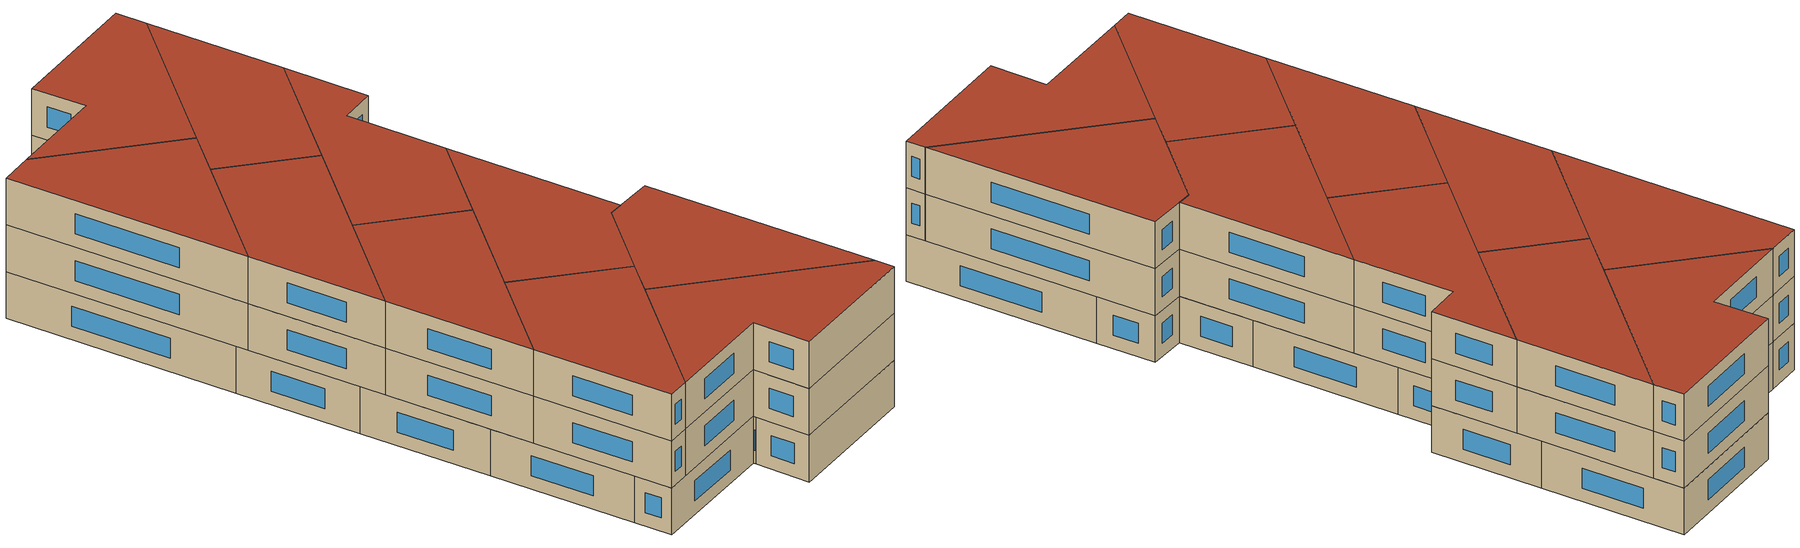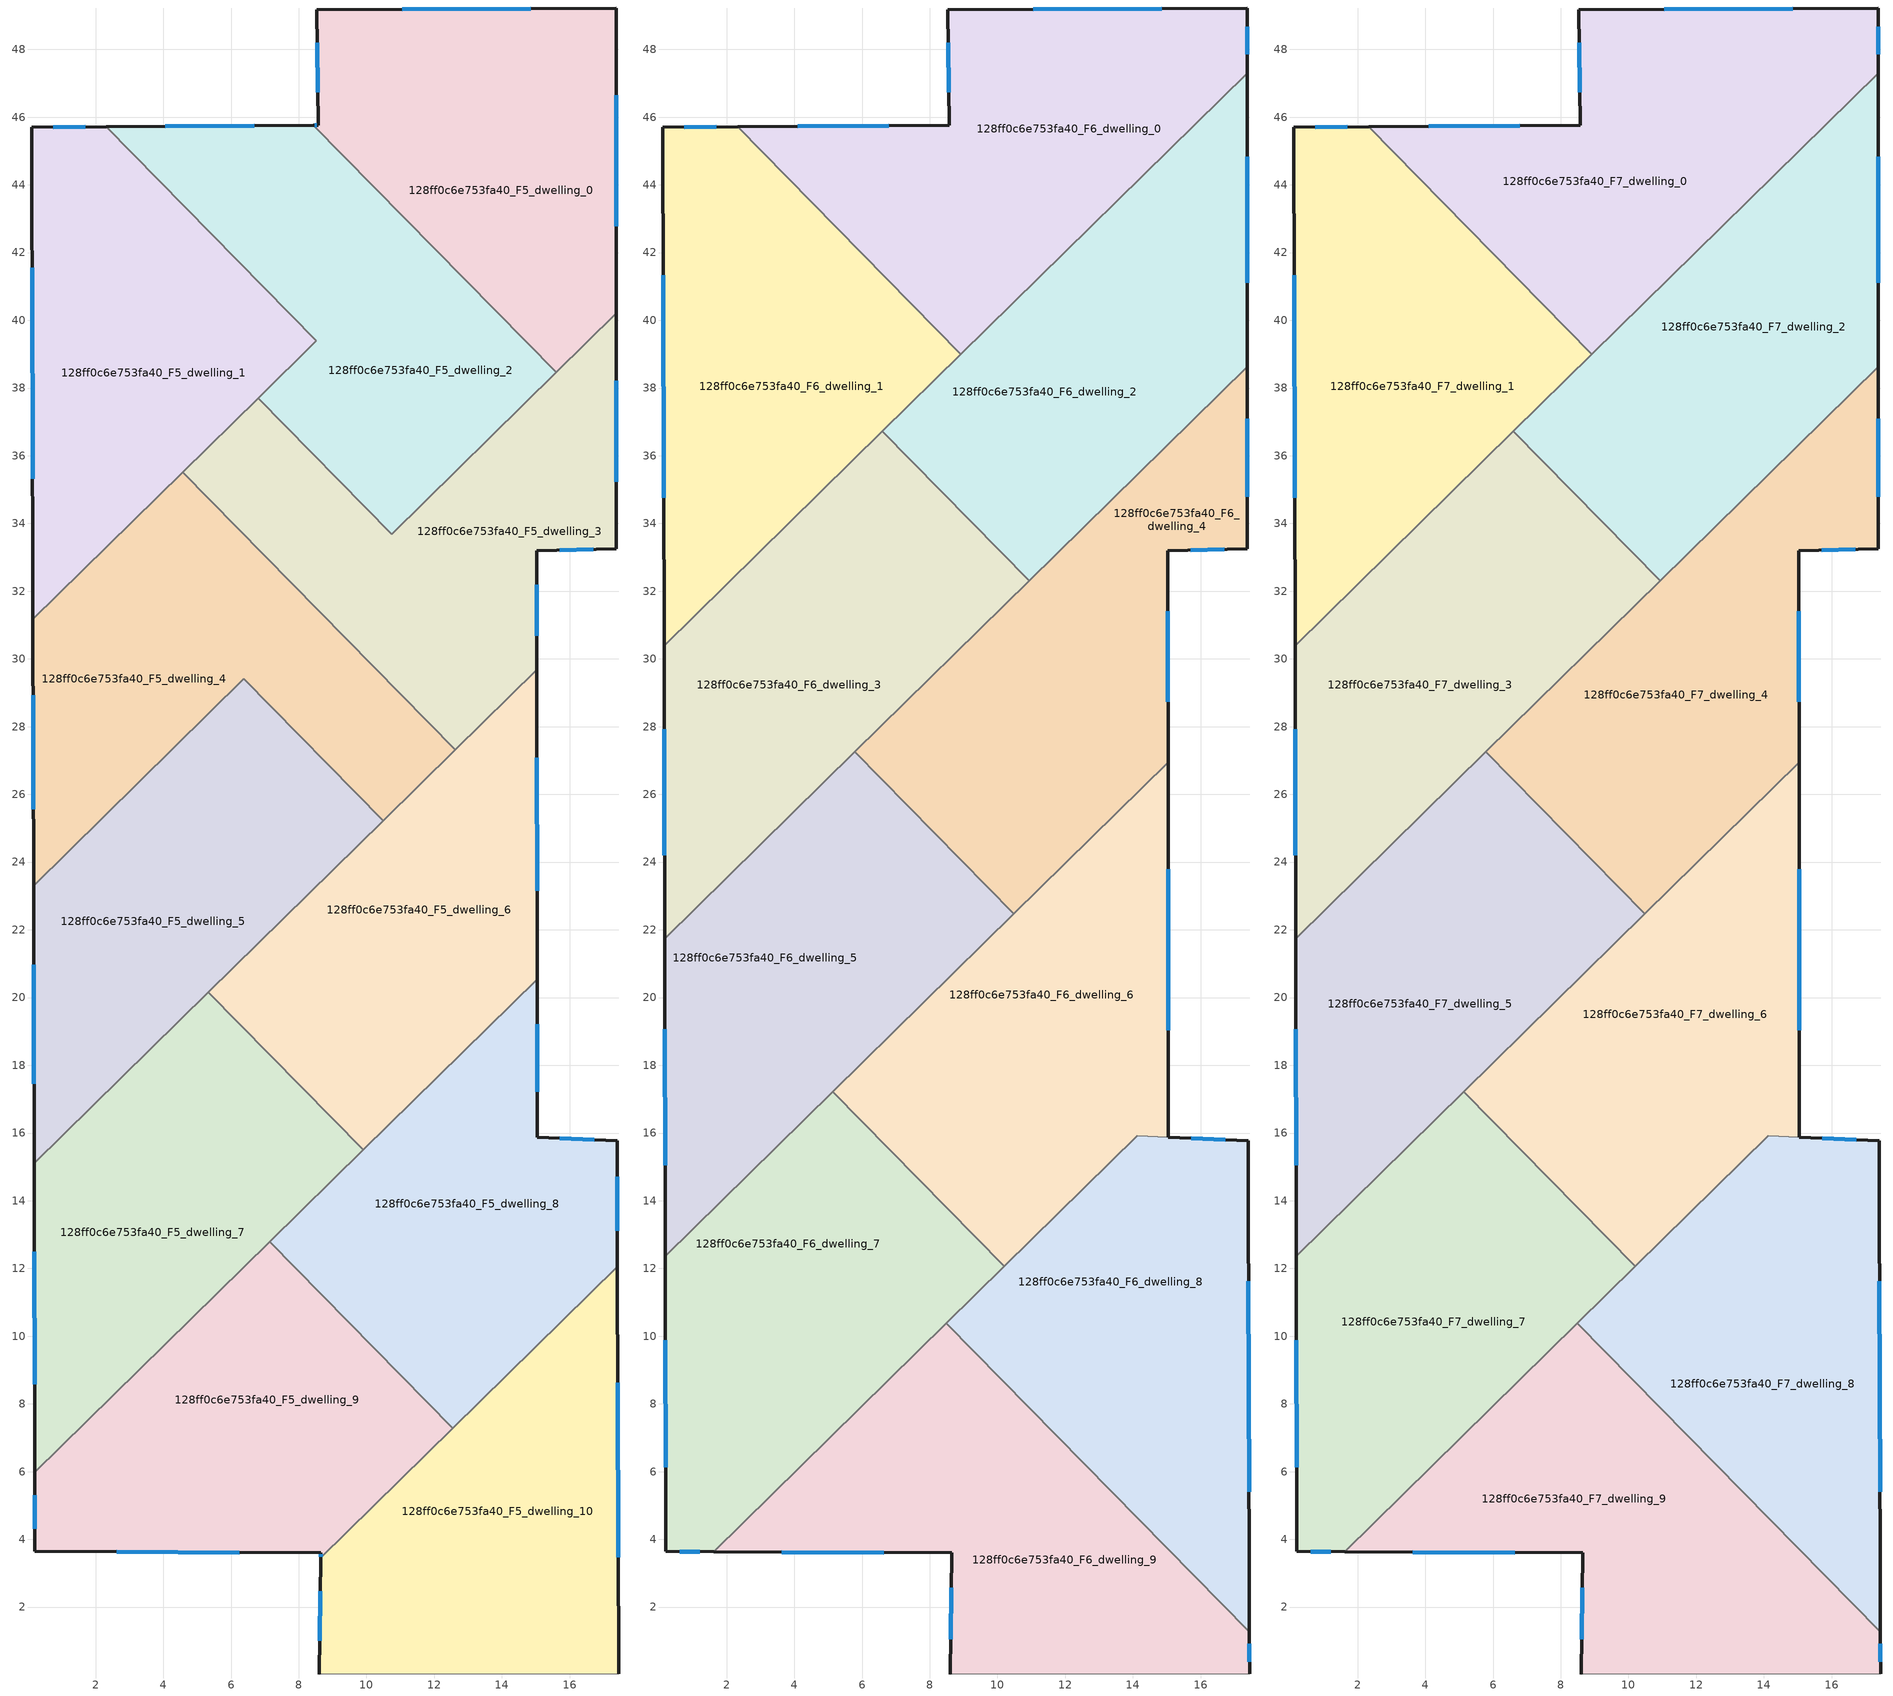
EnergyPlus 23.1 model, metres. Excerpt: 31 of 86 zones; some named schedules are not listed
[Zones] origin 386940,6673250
128ff0c6e753fa40_F5_dwelling_0
 floor to 128ff0c6e753fa40_F4_dwelling_0 (EU_floor_Construction): 17.38,49.22 17.37,40.2 15.6,38.46 8.43,45.76 8.57,45.76 8.53,49.16 z15
 wall outside (EU_wall_Construction): 17.37,40.2 17.38,49.22 8.53,49.16 8.57,45.76 8.43,45.76 z15:18
 wall to 128ff0c6e753fa40_F5_dwelling_2 (EU_wall_Construction): 8.43,45.76 15.6,38.46 z15:18
 wall to 128ff0c6e753fa40_F5_dwelling_3 (EU_wall_Construction): 15.6,38.46 17.37,40.2 z15:18
 window (EU_Window_Construction): 14.85,49.21 11.06,49.18 / 17.37,42.78 17.38,46.65 / 8.53,45.76 8.47,45.76 / 8.54,48.19 8.56,46.73 z15.86:17.14
128ff0c6e753fa40_F5_dwelling_1
 floor to 128ff0c6e753fa40_F4_dwelling_1 (EU_floor_Construction): 2.32,45.71 8.52,39.4 0.15,31.18 0.12,45.7 z15
 wall outside (EU_wall_Construction): 2.32,45.71 0.12,45.7 0.15,31.18 z15:18
 wall to 128ff0c6e753fa40_F5_dwelling_2 (EU_wall_Construction): 6.8,37.7 8.52,39.4 2.32,45.71 z15:18
 wall to 128ff0c6e753fa40_F5_dwelling_4 (EU_wall_Construction): 0.15,31.18 4.57,35.52 z15:18
 wall to 128ff0c6e753fa40_F5_dwelling_3 (EU_wall_Construction): 4.57,35.52 6.8,37.7 z15:18
 window (EU_Window_Construction): 1.69,45.71 0.75,45.7 / 0.13,41.55 0.14,35.33 z15.86:17.14
 ceiling adiabatic (EU_roof_Construction): 8.52,39.4 2.32,45.71 0.12,45.7 0.15,31.18 z18
128ff0c6e753fa40_F5_dwelling_10
 floor to 128ff0c6e753fa40_F4_dwelling_10 (EU_floor_Construction): 17.41,12.05 17.44,0.04 8.61,0.02 8.65,3.45 z15
 wall outside (EU_wall_Construction): 17.44,0.04 17.41,12.05 / 8.65,3.45 8.61,0.02 z15:18
 wall adiabatic (EU_wall_Construction): 8.61,0.02 17.44,0.04 z15:18
 wall to 128ff0c6e753fa40_F5_dwelling_8 (EU_wall_Construction): 17.41,12.05 12.55,7.28 z15:18
 wall to 128ff0c6e753fa40_F5_dwelling_9 (EU_wall_Construction): 12.55,7.28 8.65,3.45 z15:18
 window (EU_Window_Construction): 17.43,3.47 17.42,8.62 / 8.64,2.47 8.62,1 z15.86:17.14
128ff0c6e753fa40_F5_dwelling_2
 floor to 128ff0c6e753fa40_F4_dwelling_2 (EU_floor_Construction): 8.43,45.76 15.6,38.46 10.74,33.69 6.8,37.7 8.52,39.4 2.32,45.71 z15
 wall outside (EU_wall_Construction): 8.43,45.76 2.32,45.71 z15:18
 wall to 128ff0c6e753fa40_F5_dwelling_3 (EU_wall_Construction): 6.8,37.7 10.74,33.69 15.6,38.46 z15:18
 window (EU_Window_Construction): 6.69,45.74 4.06,45.73 z15.86:17.14
 ceiling adiabatic (EU_roof_Construction): 8.92,39 2.32,45.71 8.52,39.4 6.8,37.7 7.19,37.3 z18
128ff0c6e753fa40_F5_dwelling_3
 floor to 128ff0c6e753fa40_F4_dwelling_3 (EU_floor_Construction): 17.37,40.2 17.37,33.25 15.03,33.2 15.03,29.69 12.62,27.32 4.57,35.52 6.8,37.7 10.74,33.69 z15
 wall outside (EU_wall_Construction): 15.03,29.69 15.03,33.2 17.37,33.25 17.37,40.2 z15:18
 wall to 128ff0c6e753fa40_F5_dwelling_4 (EU_wall_Construction): 4.57,35.52 12.62,27.32 z15:18
 wall to 128ff0c6e753fa40_F5_dwelling_6 (EU_wall_Construction): 12.62,27.32 15.03,29.69 z15:18
 window (EU_Window_Construction): 17.37,35.23 17.37,38.22 / 15.7,33.21 16.7,33.23 / 15.03,30.69 15.03,32.2 z15.86:17.14
 ceiling adiabatic (EU_roof_Construction): 10.94,32.3 6.6,36.72 4.97,35.12 9.3,30.7 z18
128ff0c6e753fa40_F5_dwelling_4
 floor to 128ff0c6e753fa40_F4_dwelling_4 (EU_floor_Construction): 4.57,35.52 12.62,27.32 10.49,25.22 6.38,29.41 0.17,23.31 0.15,31.18 z15
 wall outside (EU_wall_Construction): 0.15,31.18 0.17,23.31 z15:18
 wall to 128ff0c6e753fa40_F5_dwelling_5 (EU_wall_Construction): 0.17,23.31 6.38,29.41 10.49,25.22 z15:18
 wall to 128ff0c6e753fa40_F5_dwelling_6 (EU_wall_Construction): 10.49,25.22 12.62,27.32 z15:18
 window (EU_Window_Construction): 0.16,28.93 0.16,25.56 z15.86:17.14
 ceiling adiabatic (EU_roof_Construction): 7.17,28.6 9.3,30.7 4.97,35.12 0.15,30.39 0.17,23.31 6.38,29.41 z18
128ff0c6e753fa40_F5_dwelling_5
 floor to 128ff0c6e753fa40_F4_dwelling_5 (EU_floor_Construction): 6.38,29.41 10.49,25.22 0.18,15.11 0.17,23.31 z15
 wall outside (EU_wall_Construction): 0.17,23.31 0.18,15.11 z15:18
 wall to 128ff0c6e753fa40_F5_dwelling_7 (EU_wall_Construction): 0.18,15.11 5.33,20.16 z15:18
 wall to 128ff0c6e753fa40_F5_dwelling_6 (EU_wall_Construction): 5.33,20.16 10.49,25.22 z15:18
 window (EU_Window_Construction): 0.17,20.96 0.18,17.45 z15.86:17.14
 ceiling adiabatic (EU_roof_Construction): 9.11,23.87 5.79,27.25 0.17,21.73 0.18,15.11 z18; 7.17,28.6 6.38,29.41 0.17,23.31 0.17,21.73 z18
128ff0c6e753fa40_F5_dwelling_6
 floor to 128ff0c6e753fa40_F4_dwelling_6 (EU_floor_Construction): 15.03,29.69 15.04,20.54 9.9,15.5 5.33,20.16 z15
 wall outside (EU_wall_Construction): 15.04,20.54 15.03,29.69 z15:18
 wall to 128ff0c6e753fa40_F5_dwelling_7 (EU_wall_Construction): 5.33,20.16 9.9,15.5 z15:18
 wall to 128ff0c6e753fa40_F5_dwelling_8 (EU_wall_Construction): 9.9,15.5 15.04,20.54 z15:18
 window (EU_Window_Construction): 15.04,23.16 15.04,27.07 z15.86:17.14
 ceiling adiabatic (EU_roof_Construction): 15.04,20.54 15.04,26.94 6.7,18.76 9.9,15.5 z18
128ff0c6e753fa40_F5_dwelling_7
 floor to 128ff0c6e753fa40_F4_dwelling_7 (EU_floor_Construction): 5.33,20.16 9.9,15.5 0.2,5.98 0.18,15.11 z15
 wall outside (EU_wall_Construction): 0.18,15.11 0.2,5.98 z15:18
 wall to 128ff0c6e753fa40_F5_dwelling_9 (EU_wall_Construction): 0.2,5.98 7.14,12.79 z15:18
 wall to 128ff0c6e753fa40_F5_dwelling_8 (EU_wall_Construction): 7.14,12.79 9.9,15.5 z15:18
 window (EU_Window_Construction): 0.19,12.5 0.2,8.58 z15.86:17.14
128ff0c6e753fa40_F5_dwelling_8
 floor to 128ff0c6e753fa40_F4_dwelling_8 (EU_floor_Construction): 15.04,20.54 15.04,15.88 17.4,15.77 17.41,12.05 12.55,7.28 7.14,12.79 z15
 wall outside (EU_wall_Construction): 17.41,12.05 17.4,15.77 15.04,15.88 15.04,20.54 z15:18
 wall to 128ff0c6e753fa40_F5_dwelling_9 (EU_wall_Construction): 7.14,12.79 12.55,7.28 z15:18
 window (EU_Window_Construction): 17.41,13.11 17.4,14.71 / 15.04,17.21 15.04,19.21 / 16.73,15.8 15.71,15.85 z15.86:17.14
128ff0c6e753fa40_F5_dwelling_9
 floor to 128ff0c6e753fa40_F4_dwelling_9 (EU_floor_Construction): 7.14,12.79 12.55,7.28 8.65,3.45 8.66,3.6 0.21,3.64 0.2,5.98 z15
 wall outside (EU_wall_Construction): 0.2,5.98 0.21,3.64 8.66,3.6 8.65,3.45 z15:18
 window (EU_Window_Construction): 2.62,3.63 6.24,3.61 / 0.2,5.31 0.21,4.31 / 8.65,3.56 8.65,3.49 z15.86:17.14
128ff0c6e753fa40_F6_dwelling_0
 floor to 128ff0c6e753fa40_F5_dwelling_0 (EU_floor_Construction): 17.38,49.22 17.38,47.3 12.05,42.07 8.43,45.76 8.57,45.76 8.53,49.16 z18
 floor to 128ff0c6e753fa40_F5_dwelling_2 (EU_floor_Construction): 8.43,45.76 12.05,42.07 8.92,39 2.32,45.71 z18
 wall outside (EU_wall_Construction): 17.38,47.3 17.38,49.22 8.53,49.16 8.57,45.76 2.32,45.71 z18:21
 wall to 128ff0c6e753fa40_F6_dwelling_1 (EU_wall_Construction): 2.32,45.71 8.92,39 z18:21
 wall to 128ff0c6e753fa40_F6_dwelling_2 (EU_wall_Construction): 8.92,39 17.38,47.3 z18:21
 window (EU_Window_Construction): 6.79,45.75 4.11,45.73 / 8.54,48.19 8.56,46.73 / 14.85,49.21 11.06,49.18 / 17.38,47.85 17.38,48.67 z18.86:20.14
128ff0c6e753fa40_F6_dwelling_1
 floor to 128ff0c6e753fa40_F5_dwelling_4 (EU_floor_Construction): 4.57,35.52 4.97,35.12 0.15,30.39 0.15,31.18 z18
 floor to 128ff0c6e753fa40_F5_dwelling_3 (EU_floor_Construction): 6.8,37.7 7.19,37.3 4.97,35.12 4.57,35.52 z18
 floor adiabatic (EU_floor_Construction): 2.32,45.71 8.92,39 7.19,37.3 6.8,37.7 0.15,31.18 0.15,30.39 0.12,45.7 z18
 wall outside (EU_wall_Construction): 2.32,45.71 0.12,45.7 0.15,30.39 z18:21
 wall to 128ff0c6e753fa40_F6_dwelling_3 (EU_wall_Construction): 0.15,30.39 6.6,36.72 z18:21
 wall to 128ff0c6e753fa40_F6_dwelling_2 (EU_wall_Construction): 6.6,36.72 8.92,39 z18:21
 window (EU_Window_Construction): 1.69,45.71 0.75,45.7 / 0.13,41.33 0.14,34.76 z18.86:20.14
128ff0c6e753fa40_F6_dwelling_2
 floor to 128ff0c6e753fa40_F5_dwelling_2 (EU_floor_Construction): 12.05,42.07 15.6,38.46 10.74,33.69 7.19,37.3 z18
 floor to 128ff0c6e753fa40_F5_dwelling_0 (EU_floor_Construction): 17.38,47.3 17.37,40.2 15.6,38.46 12.05,42.07 z18
 floor to 128ff0c6e753fa40_F5_dwelling_3 (EU_floor_Construction): 17.37,40.2 17.37,38.62 10.94,32.3 6.6,36.72 7.19,37.3 10.74,33.69 z18
 wall outside (EU_wall_Construction): 17.37,38.62 17.38,47.3 z18:21
 wall to 128ff0c6e753fa40_F6_dwelling_3 (EU_wall_Construction): 6.6,36.72 10.94,32.3 z18:21
 wall to 128ff0c6e753fa40_F6_dwelling_4 (EU_wall_Construction): 10.94,32.3 17.37,38.62 z18:21
 window (EU_Window_Construction): 17.37,41.1 17.38,44.82 z18.86:20.14
128ff0c6e753fa40_F6_dwelling_3
 floor adiabatic (EU_floor_Construction): 6.6,36.72 10.94,32.3 0.17,21.73 0.15,30.39 z18
 wall outside (EU_wall_Construction): 0.15,30.39 0.17,21.73 z18:21
 wall to 128ff0c6e753fa40_F6_dwelling_5 (EU_wall_Construction): 0.17,21.73 5.79,27.25 z18:21
 wall to 128ff0c6e753fa40_F6_dwelling_4 (EU_wall_Construction): 5.79,27.25 10.94,32.3 z18:21
 window (EU_Window_Construction): 0.16,27.92 0.17,24.21 z18.86:20.14
128ff0c6e753fa40_F6_dwelling_4
 floor to 128ff0c6e753fa40_F5_dwelling_3 (EU_floor_Construction): 17.37,38.62 17.37,33.25 15.03,33.2 15.03,29.69 12.62,27.32 9.3,30.7 z18
 floor to 128ff0c6e753fa40_F5_dwelling_6 (EU_floor_Construction): 15.03,29.69 15.04,26.94 10.48,22.47 9.11,23.87 z18
 floor to 128ff0c6e753fa40_F5_dwelling_4 (EU_floor_Construction): 9.3,30.7 12.62,27.32 10.49,25.22 7.17,28.6 z18
 floor to 128ff0c6e753fa40_F5_dwelling_5 (EU_floor_Construction): 7.17,28.6 10.49,25.22 9.11,23.87 5.79,27.25 z18
 wall outside (EU_wall_Construction): 15.04,26.94 15.03,33.2 17.37,33.25 17.37,38.62 z18:21
 wall to 128ff0c6e753fa40_F6_dwelling_6 (EU_wall_Construction): 10.48,22.47 15.04,26.94 z18:21
 wall to 128ff0c6e753fa40_F6_dwelling_5 (EU_wall_Construction): 5.79,27.25 10.48,22.47 z18:21
 window (EU_Window_Construction): 17.37,34.78 17.37,37.09 / 15.7,33.21 16.7,33.23 / 15.04,28.73 15.03,31.41 z18.86:20.14
128ff0c6e753fa40_F6_dwelling_5
 floor to 128ff0c6e753fa40_F5_dwelling_7 (EU_floor_Construction): 5.33,20.16 6.7,18.76 0.19,12.37 0.18,15.11 z18
 floor to 128ff0c6e753fa40_F5_dwelling_6 (EU_floor_Construction): 9.11,23.87 10.48,22.47 6.7,18.76 5.33,20.16 z18
 floor adiabatic (EU_floor_Construction): 5.79,27.25 9.11,23.87 0.18,15.11 0.17,21.73 z18
 wall outside (EU_wall_Construction): 0.17,21.73 0.19,12.37 z18:21
 wall to 128ff0c6e753fa40_F6_dwelling_7 (EU_wall_Construction): 0.19,12.37 5.13,17.22 z18:21
 wall to 128ff0c6e753fa40_F6_dwelling_6 (EU_wall_Construction): 5.14,17.22 10.48,22.47 z18:21
 window (EU_Window_Construction): 0.18,19.06 0.18,15.04 z18.86:20.14
128ff0c6e753fa40_F6_dwelling_6
 floor to 128ff0c6e753fa40_F5_dwelling_8 (EU_floor_Construction): 15.04,20.54 15.04,15.88 14.13,15.92 10.2,12.06 8.34,13.96 z18
 floor to 128ff0c6e753fa40_F5_dwelling_7 (EU_floor_Construction): 6.7,18.76 9.9,15.5 8.34,13.96 5.14,17.22 z18
 floor adiabatic (EU_floor_Construction): 15.04,26.94 15.04,20.54 9.9,15.5 6.7,18.76 z18
 wall outside (EU_wall_Construction): 15.04,15.88 15.04,26.94 z18:21
 wall to 128ff0c6e753fa40_F6_dwelling_7 (EU_wall_Construction): 5.14,17.22 10.2,12.06 z18:21
 wall to 128ff0c6e753fa40_F6_dwelling_8 (EU_wall_Construction): 10.2,12.06 14.13,15.92 15.04,15.88 z18:21
 window (EU_Window_Construction): 15.04,19.04 15.04,23.78 z18.86:20.14
128ff0c6e753fa40_F6_dwelling_7
 floor to 128ff0c6e753fa40_F5_dwelling_7 (EU_floor_Construction): 5.14,17.22 8.34,13.96 0.2,5.98 0.19,12.37 z18
 floor to 128ff0c6e753fa40_F5_dwelling_8 (EU_floor_Construction): 8.34,13.96 10.2,12.06 9.01,10.89 7.14,12.79 z18
 floor to 128ff0c6e753fa40_F5_dwelling_9 (EU_floor_Construction): 7.14,12.79 9.01,10.89 1.61,3.64 0.21,3.64 0.2,5.98 z18
 wall outside (EU_wall_Construction): 0.19,12.37 0.21,3.64 1.61,3.64 z18:21
 wall to 128ff0c6e753fa40_F6_dwelling_9 (EU_wall_Construction): 1.61,3.64 8.49,10.38 z18:21
 wall to 128ff0c6e753fa40_F6_dwelling_8 (EU_wall_Construction): 8.49,10.38 10.2,12.06 z18:21
 window (EU_Window_Construction): 0.2,9.87 0.2,6.14 / 0.61,3.64 1.21,3.64 z18.86:20.14
128ff0c6e753fa40_F6_dwelling_8
 floor to 128ff0c6e753fa40_F5_dwelling_8 (EU_floor_Construction): 17.4,15.77 17.41,12.05 12.55,7.28 9.01,10.89 14.13,15.92 z18
 floor to 128ff0c6e753fa40_F5_dwelling_10 (EU_floor_Construction): 17.41,12.05 17.44,1.27 12.03,6.77 z18
 floor to 128ff0c6e753fa40_F5_dwelling_9 (EU_floor_Construction): 9.01,10.89 12.55,7.28 12.03,6.77 8.49,10.38 z18
 wall outside (EU_wall_Construction): 17.44,1.27 17.4,15.77 15.04,15.88 z18:21
 wall to 128ff0c6e753fa40_F6_dwelling_9 (EU_wall_Construction): 8.49,10.38 17.44,1.27 z18:21
 window (EU_Window_Construction): 16.73,15.8 15.72,15.85 / 17.43,5.41 17.41,11.63 z18.86:20.14
128ff0c6e753fa40_F6_dwelling_9
 floor to 128ff0c6e753fa40_F5_dwelling_10 (EU_floor_Construction): 12.03,6.77 17.44,1.27 17.44,0.04 8.61,0.02 8.65,3.45 z18
 floor to 128ff0c6e753fa40_F5_dwelling_9 (EU_floor_Construction): 8.49,10.38 12.03,6.77 8.65,3.45 8.66,3.6 1.61,3.64 z18
 wall outside (EU_wall_Construction): 1.61,3.64 8.66,3.6 8.61,0.02 / 17.44,0.04 17.44,1.27 z18:21
 wall adiabatic (EU_wall_Construction): 8.61,0.02 17.44,0.04 z18:21
 window (EU_Window_Construction): 8.64,2.58 8.62,1.05 / 3.63,3.63 6.64,3.61 / 17.44,0.39 17.44,0.92 z18.86:20.14
128ff0c6e753fa40_F7_dwelling_0
 floor to 128ff0c6e753fa40_F6_dwelling_0 (EU_floor_Construction): 17.38,49.22 17.38,47.3 8.92,39 2.32,45.71 8.57,45.76 8.53,49.16 z21
 wall outside (EU_wall_Construction): 17.38,47.3 17.38,49.22 8.53,49.16 8.57,45.76 2.32,45.71 z21:24
 wall to 128ff0c6e753fa40_F7_dwelling_1 (EU_wall_Construction): 2.32,45.71 8.92,39 z21:24
 wall to 128ff0c6e753fa40_F7_dwelling_2 (EU_wall_Construction): 8.92,39 17.38,47.3 z21:24
 window (EU_Window_Construction): 6.79,45.75 4.11,45.73 / 8.54,48.19 8.56,46.73 / 14.85,49.21 11.06,49.18 / 17.38,47.85 17.38,48.67 z21.86:23.14
 roof outside (EU_roof_Construction): 17.38,47.3 17.38,49.22 8.53,49.16 8.57,45.76 2.32,45.71 8.92,39 z24
128ff0c6e753fa40_F7_dwelling_1
 floor to 128ff0c6e753fa40_F6_dwelling_1 (EU_floor_Construction): 2.32,45.71 8.92,39 0.15,30.39 0.12,45.7 z21
 wall outside (EU_wall_Construction): 2.32,45.71 0.12,45.7 0.15,30.39 z21:24
 wall to 128ff0c6e753fa40_F7_dwelling_3 (EU_wall_Construction): 0.15,30.39 6.6,36.72 z21:24
 wall to 128ff0c6e753fa40_F7_dwelling_2 (EU_wall_Construction): 6.6,36.72 8.92,39 z21:24
 window (EU_Window_Construction): 1.69,45.71 0.75,45.7 / 0.13,41.33 0.14,34.76 z21.86:23.14
 roof outside (EU_roof_Construction): 8.92,39 2.32,45.71 0.12,45.7 0.15,30.39 z24
128ff0c6e753fa40_F7_dwelling_2
 floor to 128ff0c6e753fa40_F6_dwelling_2 (EU_floor_Construction): 17.38,47.3 17.37,38.62 10.94,32.3 6.6,36.72 z21
 wall outside (EU_wall_Construction): 17.37,38.62 17.38,47.3 z21:24
 wall to 128ff0c6e753fa40_F7_dwelling_3 (EU_wall_Construction): 6.6,36.72 10.94,32.3 z21:24
 wall to 128ff0c6e753fa40_F7_dwelling_4 (EU_wall_Construction): 10.94,32.3 17.37,38.62 z21:24
 window (EU_Window_Construction): 17.37,41.1 17.38,44.82 z21.86:23.14
 roof outside (EU_roof_Construction): 17.37,38.62 17.38,47.3 6.6,36.72 10.94,32.3 z24
128ff0c6e753fa40_F7_dwelling_3
 floor to 128ff0c6e753fa40_F6_dwelling_3 (EU_floor_Construction): 6.6,36.72 10.94,32.3 0.17,21.73 0.15,30.39 z21
 wall outside (EU_wall_Construction): 0.15,30.39 0.17,21.73 z21:24
 wall to 128ff0c6e753fa40_F7_dwelling_5 (EU_wall_Construction): 0.17,21.73 5.79,27.25 z21:24
 wall to 128ff0c6e753fa40_F7_dwelling_4 (EU_wall_Construction): 5.79,27.25 10.94,32.3 z21:24
 window (EU_Window_Construction): 0.16,27.92 0.17,24.21 z21.86:23.14
 roof outside (EU_roof_Construction): 10.94,32.3 6.6,36.72 0.15,30.39 0.17,21.73 z24
128ff0c6e753fa40_F7_dwelling_4
 floor to 128ff0c6e753fa40_F6_dwelling_4 (EU_floor_Construction): 17.37,38.62 17.37,33.25 15.03,33.2 15.04,26.94 10.48,22.47 5.79,27.25 z21
 wall outside (EU_wall_Construction): 15.04,26.94 15.03,33.2 17.37,33.25 17.37,38.62 z21:24
 wall to 128ff0c6e753fa40_F7_dwelling_6 (EU_wall_Construction): 10.48,22.47 15.04,26.94 z21:24
 wall to 128ff0c6e753fa40_F7_dwelling_5 (EU_wall_Construction): 5.79,27.25 10.48,22.47 z21:24
 window (EU_Window_Construction): 17.37,34.78 17.37,37.09 / 15.7,33.21 16.7,33.23 / 15.04,28.73 15.03,31.41 z21.86:23.14
 roof outside (EU_roof_Construction): 15.04,26.94 15.03,33.2 17.37,33.25 17.37,38.62 5.79,27.25 10.48,22.47 z24
128ff0c6e753fa40_F7_dwelling_5
 floor to 128ff0c6e753fa40_F6_dwelling_5 (EU_floor_Construction): 5.79,27.25 10.48,22.47 0.19,12.37 0.17,21.73 z21
 wall outside (EU_wall_Construction): 0.17,21.73 0.19,12.37 z21:24
 wall to 128ff0c6e753fa40_F7_dwelling_7 (EU_wall_Construction): 0.19,12.37 5.13,17.22 z21:24
 wall to 128ff0c6e753fa40_F7_dwelling_6 (EU_wall_Construction): 5.14,17.22 10.48,22.47 z21:24
 window (EU_Window_Construction): 0.18,19.06 0.18,15.04 z21.86:23.14
 roof outside (EU_roof_Construction): 10.48,22.47 5.79,27.25 0.17,21.73 0.19,12.37 z24
128ff0c6e753fa40_F7_dwelling_6
 floor to 128ff0c6e753fa40_F6_dwelling_6 (EU_floor_Construction): 15.04,26.94 15.04,15.88 14.13,15.92 10.2,12.06 5.14,17.22 z21
 wall outside (EU_wall_Construction): 15.04,15.88 15.04,26.94 z21:24
 wall to 128ff0c6e753fa40_F7_dwelling_7 (EU_wall_Construction): 5.14,17.22 10.2,12.06 z21:24
 wall to 128ff0c6e753fa40_F7_dwelling_8 (EU_wall_Construction): 10.2,12.06 14.13,15.92 15.04,15.88 z21:24
 window (EU_Window_Construction): 15.04,19.04 15.04,23.78 z21.86:23.14
 roof outside (EU_roof_Construction): 15.04,15.88 15.04,26.94 5.14,17.22 10.2,12.06 14.13,15.92 z24
128ff0c6e753fa40_F7_dwelling_7
 floor to 128ff0c6e753fa40_F6_dwelling_7 (EU_floor_Construction): 5.14,17.22 10.2,12.06 1.61,3.64 0.21,3.64 0.19,12.37 z21
 wall outside (EU_wall_Construction): 0.19,12.37 0.21,3.64 1.61,3.64 z21:24
 wall to 128ff0c6e753fa40_F7_dwelling_9 (EU_wall_Construction): 1.61,3.64 8.49,10.38 z21:24
 wall to 128ff0c6e753fa40_F7_dwelling_8 (EU_wall_Construction): 8.49,10.38 10.2,12.06 z21:24
 window (EU_Window_Construction): 0.2,9.87 0.2,6.14 / 0.61,3.64 1.21,3.64 z21.86:23.14
 roof outside (EU_roof_Construction): 10.2,12.06 5.14,17.22 0.19,12.37 0.21,3.64 1.61,3.64 z24
128ff0c6e753fa40_F7_dwelling_8
 floor to 128ff0c6e753fa40_F6_dwelling_8 (EU_floor_Construction): 17.4,15.77 17.44,1.27 8.49,10.38 14.13,15.92 z21
 wall outside (EU_wall_Construction): 17.44,1.27 17.4,15.77 15.04,15.88 z21:24
 wall to 128ff0c6e753fa40_F7_dwelling_9 (EU_wall_Construction): 8.49,10.38 17.44,1.27 z21:24
 window (EU_Window_Construction): 16.73,15.8 15.72,15.85 / 17.43,5.41 17.41,11.63 z21.86:23.14
 roof outside (EU_roof_Construction): 17.44,1.27 17.4,15.77 14.13,15.92 8.49,10.38 z24
128ff0c6e753fa40_F7_dwelling_9
 floor to 128ff0c6e753fa40_F6_dwelling_9 (EU_floor_Construction): 8.49,10.38 17.44,1.27 17.44,0.04 8.61,0.02 8.66,3.6 1.61,3.64 z21
 wall outside (EU_wall_Construction): 1.61,3.64 8.66,3.6 8.61,0.02 / 17.44,0.04 17.44,1.27 z21:24
 wall adiabatic (EU_wall_Construction): 8.61,0.02 17.44,0.04 z21:24
 window (EU_Window_Construction): 8.64,2.58 8.62,1.05 / 3.63,3.63 6.64,3.61 / 17.44,0.39 17.44,0.92 z21.86:23.14
 roof outside (EU_roof_Construction): 17.44,0.04 17.44,1.27 8.49,10.38 1.61,3.64 8.66,3.6 8.61,0.02 z24
[Building]
EU S2 Campaign: North Axis=0; Terrain=City; Solar Distribution=FullExterior
[Site:Location]
Helsinki-Vantaa.AP: Latitude=60.317; Longitude=24.963; Time Zone=2; Elevation=54.6
[SizingPeriod:WeatherFileDays]
AnnualSizingPeriod: Begin Month=1; Begin Day of Month=1; End Month=12; End Day of Month=31; Day of Week for Start Day=Monday; Use Weather File Daylight Saving Period=No; Use Weather File Rain and Snow Indicators=No
[MATERIAL]
EU_InternalMass_Material: Roughness=MediumRough; Thickness=0.1; Conductivity=1; Density=1800; Specific Heat=900; Thermal Absorptance=0.9; Solar Absorptance=0.7; Visible Absorptance=0.7
[MATERIAL:NOMASS] Roughness=MediumRough; Thermal Absorptance=0.9; Solar Absorptance=0.7; Visible Absorptance=0.7
Name | Thermal Resistance
EU_wall_NoMass | 2.29768
EU_roof_NoMass | 2.65117
EU_floor_NoMass | 2.06791
[WINDOWMATERIAL:SIMPLEGLAZINGSYSTEM]
EU_Window_SimpleGlazing: UFactor=2.12775; Solar Heat Gain Coefficient=0.7; Visible Transmittance=0.7
[CONSTRUCTION]
EU_wall_Construction: EU_wall_NoMass
EU_roof_Construction: EU_roof_NoMass
EU_floor_Construction: EU_floor_NoMass
EU_Window_Construction: EU_Window_SimpleGlazing
EU_InternalMass_Construction: EU_InternalMass_Material
[ZONE] Type=1; Multiplier=1; Ceiling Height=autocalculate; Floor Area=autocalculate; Part of Total Floor Area=Yes
Name | Volume
128ff0c6e753fa40_F5_dwelling_0 | 203.616
128ff0c6e753fa40_F6_dwelling_0; 128ff0c6e753fa40_F7_dwelling_0 | 223.995
128ff0c6e753fa40_F5_dwelling_1 | 203.651
128ff0c6e753fa40_F6_dwelling_1; 128ff0c6e753fa40_F7_dwelling_1 | 224
128ff0c6e753fa40_F5_dwelling_10 | 203.621
128ff0c6e753fa40_F5_dwelling_2 | 203.649
128ff0c6e753fa40_F6_dwelling_2; 128ff0c6e753fa40_F7_dwelling_2 | 223.97
128ff0c6e753fa40_F5_dwelling_3 | 203.613
128ff0c6e753fa40_F6_dwelling_3; 128ff0c6e753fa40_F7_dwelling_3 | 223.997
128ff0c6e753fa40_F5_dwelling_4 | 203.645
128ff0c6e753fa40_F6_dwelling_4; 128ff0c6e753fa40_F7_dwelling_4 | 224.038
128ff0c6e753fa40_F5_dwelling_5 | 203.611
128ff0c6e753fa40_F6_dwelling_5; 128ff0c6e753fa40_F7_dwelling_5 | 224.016
128ff0c6e753fa40_F5_dwelling_6 | 203.648
128ff0c6e753fa40_F6_dwelling_6; 128ff0c6e753fa40_F7_dwelling_6 | 225.304
128ff0c6e753fa40_F5_dwelling_7 | 203.629
128ff0c6e753fa40_F6_dwelling_7; 128ff0c6e753fa40_F7_dwelling_7 | 223.985
128ff0c6e753fa40_F5_dwelling_8 | 203.634
128ff0c6e753fa40_F6_dwelling_8; 128ff0c6e753fa40_F7_dwelling_8 | 222.687
128ff0c6e753fa40_F5_dwelling_9 | 203.656
128ff0c6e753fa40_F6_dwelling_9; 128ff0c6e753fa40_F7_dwelling_9 | 224.007
[INTERNALMASS] Construction=EU_InternalMass_Construction
Name | Zone or ZoneList | Surface Area
128ff0c6e753fa40_F5_dwelling_0_EU_InternalMass | 128ff0c6e753fa40_F5_dwelling_0 | 67.8724
128ff0c6e753fa40_F5_dwelling_1_EU_InternalMass | 128ff0c6e753fa40_F5_dwelling_1 | 67.8858
128ff0c6e753fa40_F5_dwelling_2_EU_InternalMass | 128ff0c6e753fa40_F5_dwelling_2 | 67.8831
128ff0c6e753fa40_F5_dwelling_3_EU_InternalMass | 128ff0c6e753fa40_F5_dwelling_3 | 67.8715
128ff0c6e753fa40_F5_dwelling_4_EU_InternalMass | 128ff0c6e753fa40_F5_dwelling_4 | 67.8811
128ff0c6e753fa40_F5_dwelling_5_EU_InternalMass | 128ff0c6e753fa40_F5_dwelling_5 | 67.8713
128ff0c6e753fa40_F5_dwelling_6_EU_InternalMass | 128ff0c6e753fa40_F5_dwelling_6 | 67.8824
128ff0c6e753fa40_F5_dwelling_7_EU_InternalMass | 128ff0c6e753fa40_F5_dwelling_7 | 67.8766
128ff0c6e753fa40_F5_dwelling_8_EU_InternalMass | 128ff0c6e753fa40_F5_dwelling_8 | 67.8777
128ff0c6e753fa40_F5_dwelling_9_EU_InternalMass | 128ff0c6e753fa40_F5_dwelling_9 | 67.8844
128ff0c6e753fa40_F5_dwelling_10_EU_InternalMass | 128ff0c6e753fa40_F5_dwelling_10 | 67.8739
128ff0c6e753fa40_F6_dwelling_0_EU_InternalMass | 128ff0c6e753fa40_F6_dwelling_0 | 74.6632
128ff0c6e753fa40_F6_dwelling_1_EU_InternalMass | 128ff0c6e753fa40_F6_dwelling_1 | 74.6653
128ff0c6e753fa40_F6_dwelling_2_EU_InternalMass | 128ff0c6e753fa40_F6_dwelling_2 | 74.6546
128ff0c6e753fa40_F6_dwelling_3_EU_InternalMass | 128ff0c6e753fa40_F6_dwelling_3 | 74.6659
128ff0c6e753fa40_F6_dwelling_4_EU_InternalMass | 128ff0c6e753fa40_F6_dwelling_4 | 74.6803
128ff0c6e753fa40_F6_dwelling_5_EU_InternalMass | 128ff0c6e753fa40_F6_dwelling_5 | 74.6714
128ff0c6e753fa40_F6_dwelling_6_EU_InternalMass | 128ff0c6e753fa40_F6_dwelling_6 | 75.1034
128ff0c6e753fa40_F6_dwelling_7_EU_InternalMass | 128ff0c6e753fa40_F6_dwelling_7 | 74.6633
128ff0c6e753fa40_F6_dwelling_8_EU_InternalMass | 128ff0c6e753fa40_F6_dwelling_8 | 74.2311
128ff0c6e753fa40_F6_dwelling_9_EU_InternalMass | 128ff0c6e753fa40_F6_dwelling_9 | 74.6703
128ff0c6e753fa40_F7_dwelling_0_EU_InternalMass | 128ff0c6e753fa40_F7_dwelling_0 | 74.6632
128ff0c6e753fa40_F7_dwelling_1_EU_InternalMass | 128ff0c6e753fa40_F7_dwelling_1 | 74.6653
128ff0c6e753fa40_F7_dwelling_2_EU_InternalMass | 128ff0c6e753fa40_F7_dwelling_2 | 74.6546
128ff0c6e753fa40_F7_dwelling_3_EU_InternalMass | 128ff0c6e753fa40_F7_dwelling_3 | 74.6659
128ff0c6e753fa40_F7_dwelling_4_EU_InternalMass | 128ff0c6e753fa40_F7_dwelling_4 | 74.6803
128ff0c6e753fa40_F7_dwelling_5_EU_InternalMass | 128ff0c6e753fa40_F7_dwelling_5 | 74.6714
128ff0c6e753fa40_F7_dwelling_6_EU_InternalMass | 128ff0c6e753fa40_F7_dwelling_6 | 75.1034
128ff0c6e753fa40_F7_dwelling_7_EU_InternalMass | 128ff0c6e753fa40_F7_dwelling_7 | 74.6633
128ff0c6e753fa40_F7_dwelling_8_EU_InternalMass | 128ff0c6e753fa40_F7_dwelling_8 | 74.2311
128ff0c6e753fa40_F7_dwelling_9_EU_InternalMass | 128ff0c6e753fa40_F7_dwelling_9 | 74.6703
[OTHEREQUIPMENT] Fuel Type=Electricity; Design Level Calculation Method=Watts/Area; Power per Zone Floor Area=1; Fraction Latent=0; Fraction Radiant=0; Fraction Lost=0; Carbon Dioxide Generation Rate=0; EndUse Subcategory=EU_Step8_InternalGains
Name | Zone or ZoneList or Space or SpaceList | Schedule
EU_Step8_InternalGain_128ff0c6e753fa40_F5_dwelling_0_f000 | 128ff0c6e753fa40_F5_dwelling_0 | EU_Step8_GainSchedule_128ff0c6e753fa40_F5_dwelling_0_f000
EU_Step8_InternalGain_128ff0c6e753fa40_F5_dwelling_1_f000 | 128ff0c6e753fa40_F5_dwelling_1 | EU_Step8_GainSchedule_128ff0c6e753fa40_F5_dwelling_1_f000
EU_Step8_InternalGain_128ff0c6e753fa40_F5_dwelling_2_f000 | 128ff0c6e753fa40_F5_dwelling_2 | EU_Step8_GainSchedule_128ff0c6e753fa40_F5_dwelling_2_f000
EU_Step8_InternalGain_128ff0c6e753fa40_F5_dwelling_3_f000 | 128ff0c6e753fa40_F5_dwelling_3 | EU_Step8_GainSchedule_128ff0c6e753fa40_F5_dwelling_3_f000
EU_Step8_InternalGain_128ff0c6e753fa40_F5_dwelling_4_f000 | 128ff0c6e753fa40_F5_dwelling_4 | EU_Step8_GainSchedule_128ff0c6e753fa40_F5_dwelling_4_f000
EU_Step8_InternalGain_128ff0c6e753fa40_F5_dwelling_5_f000 | 128ff0c6e753fa40_F5_dwelling_5 | EU_Step8_GainSchedule_128ff0c6e753fa40_F5_dwelling_5_f000
EU_Step8_InternalGain_128ff0c6e753fa40_F5_dwelling_6_f000 | 128ff0c6e753fa40_F5_dwelling_6 | EU_Step8_GainSchedule_128ff0c6e753fa40_F5_dwelling_6_f000
EU_Step8_InternalGain_128ff0c6e753fa40_F5_dwelling_7_f000 | 128ff0c6e753fa40_F5_dwelling_7 | EU_Step8_GainSchedule_128ff0c6e753fa40_F5_dwelling_7_f000
EU_Step8_InternalGain_128ff0c6e753fa40_F5_dwelling_8_f000 | 128ff0c6e753fa40_F5_dwelling_8 | EU_Step8_GainSchedule_128ff0c6e753fa40_F5_dwelling_8_f000
EU_Step8_InternalGain_128ff0c6e753fa40_F5_dwelling_9_f000 | 128ff0c6e753fa40_F5_dwelling_9 | EU_Step8_GainSchedule_128ff0c6e753fa40_F5_dwelling_9_f000
EU_Step8_InternalGain_128ff0c6e753fa40_F5_dwelling_10_f000 | 128ff0c6e753fa40_F5_dwelling_10 | EU_Step8_GainSchedule_128ff0c6e753fa40_F5_dwelling_10_f000
EU_Step8_InternalGain_128ff0c6e753fa40_F6_dwelling_0_f000 | 128ff0c6e753fa40_F6_dwelling_0 | EU_Step8_GainSchedule_128ff0c6e753fa40_F6_dwelling_0_f000
EU_Step8_InternalGain_128ff0c6e753fa40_F6_dwelling_1_f000 | 128ff0c6e753fa40_F6_dwelling_1 | EU_Step8_GainSchedule_128ff0c6e753fa40_F6_dwelling_1_f000
EU_Step8_InternalGain_128ff0c6e753fa40_F6_dwelling_2_f000 | 128ff0c6e753fa40_F6_dwelling_2 | EU_Step8_GainSchedule_128ff0c6e753fa40_F6_dwelling_2_f000
EU_Step8_InternalGain_128ff0c6e753fa40_F6_dwelling_3_f000 | 128ff0c6e753fa40_F6_dwelling_3 | EU_Step8_GainSchedule_128ff0c6e753fa40_F6_dwelling_3_f000
EU_Step8_InternalGain_128ff0c6e753fa40_F6_dwelling_4_f000 | 128ff0c6e753fa40_F6_dwelling_4 | EU_Step8_GainSchedule_128ff0c6e753fa40_F6_dwelling_4_f000
EU_Step8_InternalGain_128ff0c6e753fa40_F6_dwelling_5_f000 | 128ff0c6e753fa40_F6_dwelling_5 | EU_Step8_GainSchedule_128ff0c6e753fa40_F6_dwelling_5_f000
EU_Step8_InternalGain_128ff0c6e753fa40_F6_dwelling_6_f000 | 128ff0c6e753fa40_F6_dwelling_6 | EU_Step8_GainSchedule_128ff0c6e753fa40_F6_dwelling_6_f000
EU_Step8_InternalGain_128ff0c6e753fa40_F6_dwelling_7_f000 | 128ff0c6e753fa40_F6_dwelling_7 | EU_Step8_GainSchedule_128ff0c6e753fa40_F6_dwelling_7_f000
EU_Step8_InternalGain_128ff0c6e753fa40_F6_dwelling_8_f000 | 128ff0c6e753fa40_F6_dwelling_8 | EU_Step8_GainSchedule_128ff0c6e753fa40_F6_dwelling_8_f000
EU_Step8_InternalGain_128ff0c6e753fa40_F6_dwelling_9_f000 | 128ff0c6e753fa40_F6_dwelling_9 | EU_Step8_GainSchedule_128ff0c6e753fa40_F6_dwelling_9_f000
EU_Step8_InternalGain_128ff0c6e753fa40_F7_dwelling_0_f000 | 128ff0c6e753fa40_F7_dwelling_0 | EU_Step8_GainSchedule_128ff0c6e753fa40_F7_dwelling_0_f000
EU_Step8_InternalGain_128ff0c6e753fa40_F7_dwelling_1_f000 | 128ff0c6e753fa40_F7_dwelling_1 | EU_Step8_GainSchedule_128ff0c6e753fa40_F7_dwelling_1_f000
EU_Step8_InternalGain_128ff0c6e753fa40_F7_dwelling_2_f000 | 128ff0c6e753fa40_F7_dwelling_2 | EU_Step8_GainSchedule_128ff0c6e753fa40_F7_dwelling_2_f000
EU_Step8_InternalGain_128ff0c6e753fa40_F7_dwelling_3_f000 | 128ff0c6e753fa40_F7_dwelling_3 | EU_Step8_GainSchedule_128ff0c6e753fa40_F7_dwelling_3_f000
EU_Step8_InternalGain_128ff0c6e753fa40_F7_dwelling_4_f000 | 128ff0c6e753fa40_F7_dwelling_4 | EU_Step8_GainSchedule_128ff0c6e753fa40_F7_dwelling_4_f000
EU_Step8_InternalGain_128ff0c6e753fa40_F7_dwelling_5_f000 | 128ff0c6e753fa40_F7_dwelling_5 | EU_Step8_GainSchedule_128ff0c6e753fa40_F7_dwelling_5_f000
EU_Step8_InternalGain_128ff0c6e753fa40_F7_dwelling_6_f000 | 128ff0c6e753fa40_F7_dwelling_6 | EU_Step8_GainSchedule_128ff0c6e753fa40_F7_dwelling_6_f000
EU_Step8_InternalGain_128ff0c6e753fa40_F7_dwelling_7_f000 | 128ff0c6e753fa40_F7_dwelling_7 | EU_Step8_GainSchedule_128ff0c6e753fa40_F7_dwelling_7_f000
EU_Step8_InternalGain_128ff0c6e753fa40_F7_dwelling_8_f000 | 128ff0c6e753fa40_F7_dwelling_8 | EU_Step8_GainSchedule_128ff0c6e753fa40_F7_dwelling_8_f000
EU_Step8_InternalGain_128ff0c6e753fa40_F7_dwelling_9_f000 | 128ff0c6e753fa40_F7_dwelling_9 | EU_Step8_GainSchedule_128ff0c6e753fa40_F7_dwelling_9_f000
[ZONEVENTILATION:DESIGNFLOWRATE] Schedule=EU_AlwaysOn; Design Flow Rate Calculation Method=AirChanges/Hour; Air Changes per Hour=0.580295; Ventilation Type=Natural; Fan Pressure Rise=0; Fan Total Efficiency=1; Constant Term Coefficient=1; Temperature Term Coefficient=0; Velocity Term Coefficient=0; Velocity Squared Term Coefficient=0; Minimum Indoor Temperature=-100; Maximum Indoor Temperature=100; Delta Temperature=-100; Minimum Outdoor Temperature=-100; Maximum Outdoor Temperature=100; Maximum Wind Speed=40
Name | Zone or ZoneList or Space or SpaceList
EU_ConstantAir_128ff0c6e753fa40_F5_dwelling_0 | 128ff0c6e753fa40_F5_dwelling_0
EU_ConstantAir_128ff0c6e753fa40_F5_dwelling_1 | 128ff0c6e753fa40_F5_dwelling_1
EU_ConstantAir_128ff0c6e753fa40_F5_dwelling_2 | 128ff0c6e753fa40_F5_dwelling_2
EU_ConstantAir_128ff0c6e753fa40_F5_dwelling_3 | 128ff0c6e753fa40_F5_dwelling_3
EU_ConstantAir_128ff0c6e753fa40_F5_dwelling_4 | 128ff0c6e753fa40_F5_dwelling_4
EU_ConstantAir_128ff0c6e753fa40_F5_dwelling_5 | 128ff0c6e753fa40_F5_dwelling_5
EU_ConstantAir_128ff0c6e753fa40_F5_dwelling_6 | 128ff0c6e753fa40_F5_dwelling_6
EU_ConstantAir_128ff0c6e753fa40_F5_dwelling_7 | 128ff0c6e753fa40_F5_dwelling_7
EU_ConstantAir_128ff0c6e753fa40_F5_dwelling_8 | 128ff0c6e753fa40_F5_dwelling_8
EU_ConstantAir_128ff0c6e753fa40_F5_dwelling_9 | 128ff0c6e753fa40_F5_dwelling_9
EU_ConstantAir_128ff0c6e753fa40_F5_dwelling_10 | 128ff0c6e753fa40_F5_dwelling_10
EU_ConstantAir_128ff0c6e753fa40_F6_dwelling_0 | 128ff0c6e753fa40_F6_dwelling_0
EU_ConstantAir_128ff0c6e753fa40_F6_dwelling_1 | 128ff0c6e753fa40_F6_dwelling_1
EU_ConstantAir_128ff0c6e753fa40_F6_dwelling_2 | 128ff0c6e753fa40_F6_dwelling_2
EU_ConstantAir_128ff0c6e753fa40_F6_dwelling_3 | 128ff0c6e753fa40_F6_dwelling_3
EU_ConstantAir_128ff0c6e753fa40_F6_dwelling_4 | 128ff0c6e753fa40_F6_dwelling_4
EU_ConstantAir_128ff0c6e753fa40_F6_dwelling_5 | 128ff0c6e753fa40_F6_dwelling_5
EU_ConstantAir_128ff0c6e753fa40_F6_dwelling_6 | 128ff0c6e753fa40_F6_dwelling_6
EU_ConstantAir_128ff0c6e753fa40_F6_dwelling_7 | 128ff0c6e753fa40_F6_dwelling_7
EU_ConstantAir_128ff0c6e753fa40_F6_dwelling_8 | 128ff0c6e753fa40_F6_dwelling_8
EU_ConstantAir_128ff0c6e753fa40_F6_dwelling_9 | 128ff0c6e753fa40_F6_dwelling_9
EU_ConstantAir_128ff0c6e753fa40_F7_dwelling_0 | 128ff0c6e753fa40_F7_dwelling_0
EU_ConstantAir_128ff0c6e753fa40_F7_dwelling_1 | 128ff0c6e753fa40_F7_dwelling_1
EU_ConstantAir_128ff0c6e753fa40_F7_dwelling_2 | 128ff0c6e753fa40_F7_dwelling_2
EU_ConstantAir_128ff0c6e753fa40_F7_dwelling_3 | 128ff0c6e753fa40_F7_dwelling_3
EU_ConstantAir_128ff0c6e753fa40_F7_dwelling_4 | 128ff0c6e753fa40_F7_dwelling_4
EU_ConstantAir_128ff0c6e753fa40_F7_dwelling_5 | 128ff0c6e753fa40_F7_dwelling_5
EU_ConstantAir_128ff0c6e753fa40_F7_dwelling_6 | 128ff0c6e753fa40_F7_dwelling_6
EU_ConstantAir_128ff0c6e753fa40_F7_dwelling_7 | 128ff0c6e753fa40_F7_dwelling_7
EU_ConstantAir_128ff0c6e753fa40_F7_dwelling_8 | 128ff0c6e753fa40_F7_dwelling_8
EU_ConstantAir_128ff0c6e753fa40_F7_dwelling_9 | 128ff0c6e753fa40_F7_dwelling_9
[HVACTEMPLATE:ZONE:IDEALLOADSAIRSYSTEM] System Availability Schedule=EU_AlwaysOn; Maximum Heating Supply Air Temperature=50; Minimum Cooling Supply Air Temperature=13; Maximum Heating Supply Air Humidity Ratio=0.0156; Minimum Cooling Supply Air Humidity Ratio=0.0077; Heating Limit=NoLimit; Cooling Limit=NoLimit; Heating Availability Schedule=EU_AlwaysOn; Cooling Availability Schedule=EU_CoolingOff; Dehumidification Control Type=ConstantSensibleHeatRatio; Cooling Sensible Heat Ratio=0.7; Dehumidification Setpoint=60; Humidification Control Type=None; Humidification Setpoint=30; Outdoor Air Method=None; Outdoor Air Flow Rate per Person=0.00944; Outdoor Air Flow Rate per Zone Floor Area=0; Outdoor Air Flow Rate per Zone=0; Demand Controlled Ventilation Type=None; Outdoor Air Economizer Type=NoEconomizer; Heat Recovery Type=None; Sensible Heat Recovery Effectiveness=0.7; Latent Heat Recovery Effectiveness=0.65
Name | Template Thermostat
128ff0c6e753fa40_F5_dwelling_0 | EU_HeatOnly_128ff0c6e753fa40_F5_dwelling_0
128ff0c6e753fa40_F5_dwelling_1 | EU_HeatOnly_128ff0c6e753fa40_F5_dwelling_1
128ff0c6e753fa40_F5_dwelling_2 | EU_HeatOnly_128ff0c6e753fa40_F5_dwelling_2
128ff0c6e753fa40_F5_dwelling_3 | EU_HeatOnly_128ff0c6e753fa40_F5_dwelling_3
128ff0c6e753fa40_F5_dwelling_4 | EU_HeatOnly_128ff0c6e753fa40_F5_dwelling_4
128ff0c6e753fa40_F5_dwelling_5 | EU_HeatOnly_128ff0c6e753fa40_F5_dwelling_5
128ff0c6e753fa40_F5_dwelling_6 | EU_HeatOnly_128ff0c6e753fa40_F5_dwelling_6
128ff0c6e753fa40_F5_dwelling_7 | EU_HeatOnly_128ff0c6e753fa40_F5_dwelling_7
128ff0c6e753fa40_F5_dwelling_8 | EU_HeatOnly_128ff0c6e753fa40_F5_dwelling_8
128ff0c6e753fa40_F5_dwelling_9 | EU_HeatOnly_128ff0c6e753fa40_F5_dwelling_9
128ff0c6e753fa40_F5_dwelling_10 | EU_HeatOnly_128ff0c6e753fa40_F5_dwelling_10
128ff0c6e753fa40_F6_dwelling_0 | EU_HeatOnly_128ff0c6e753fa40_F6_dwelling_0
128ff0c6e753fa40_F6_dwelling_1 | EU_HeatOnly_128ff0c6e753fa40_F6_dwelling_1
128ff0c6e753fa40_F6_dwelling_2 | EU_HeatOnly_128ff0c6e753fa40_F6_dwelling_2
128ff0c6e753fa40_F6_dwelling_3 | EU_HeatOnly_128ff0c6e753fa40_F6_dwelling_3
128ff0c6e753fa40_F6_dwelling_4 | EU_HeatOnly_128ff0c6e753fa40_F6_dwelling_4
128ff0c6e753fa40_F6_dwelling_5 | EU_HeatOnly_128ff0c6e753fa40_F6_dwelling_5
128ff0c6e753fa40_F6_dwelling_6 | EU_HeatOnly_128ff0c6e753fa40_F6_dwelling_6
128ff0c6e753fa40_F6_dwelling_7 | EU_HeatOnly_128ff0c6e753fa40_F6_dwelling_7
128ff0c6e753fa40_F6_dwelling_8 | EU_HeatOnly_128ff0c6e753fa40_F6_dwelling_8
128ff0c6e753fa40_F6_dwelling_9 | EU_HeatOnly_128ff0c6e753fa40_F6_dwelling_9
128ff0c6e753fa40_F7_dwelling_0 | EU_HeatOnly_128ff0c6e753fa40_F7_dwelling_0
128ff0c6e753fa40_F7_dwelling_1 | EU_HeatOnly_128ff0c6e753fa40_F7_dwelling_1
128ff0c6e753fa40_F7_dwelling_2 | EU_HeatOnly_128ff0c6e753fa40_F7_dwelling_2
128ff0c6e753fa40_F7_dwelling_3 | EU_HeatOnly_128ff0c6e753fa40_F7_dwelling_3
128ff0c6e753fa40_F7_dwelling_4 | EU_HeatOnly_128ff0c6e753fa40_F7_dwelling_4
128ff0c6e753fa40_F7_dwelling_5 | EU_HeatOnly_128ff0c6e753fa40_F7_dwelling_5
128ff0c6e753fa40_F7_dwelling_6 | EU_HeatOnly_128ff0c6e753fa40_F7_dwelling_6
128ff0c6e753fa40_F7_dwelling_7 | EU_HeatOnly_128ff0c6e753fa40_F7_dwelling_7
128ff0c6e753fa40_F7_dwelling_8 | EU_HeatOnly_128ff0c6e753fa40_F7_dwelling_8
128ff0c6e753fa40_F7_dwelling_9 | EU_HeatOnly_128ff0c6e753fa40_F7_dwelling_9
[SIZING:ZONE] Zone Cooling Design Supply Air Temperature Input Method=SupplyAirTemperature; Zone Cooling Design Supply Air Temperature=13; Zone Heating Design Supply Air Temperature Input Method=SupplyAirTemperature; Zone Heating Design Supply Air Temperature=50; Zone Cooling Design Supply Air Humidity Ratio=0.008; Zone Heating Design Supply Air Humidity Ratio=0.008; Cooling Design Air Flow Method=DesignDay; Cooling Design Air Flow Rate=0; Cooling Minimum Air Flow per Zone Floor Area=0.000762; Cooling Minimum Air Flow=0; Cooling Minimum Air Flow Fraction=0.2; Heating Design Air Flow Method=DesignDay; Heating Design Air Flow Rate=0; Heating Maximum Air Flow per Zone Floor Area=0.002032; Heating Maximum Air Flow=0.141576; Heating Maximum Air Flow Fraction=0.3; Account for Dedicated Outdoor Air System=No; Dedicated Outdoor Air System Control Strategy=NeutralSupplyAir; Dedicated Outdoor Air Low Setpoint Temperature for Design=autosize; Dedicated Outdoor Air High Setpoint Temperature for Design=autosize; Zone Load Sizing Method=Sensible Load Only No Latent Load; Zone Latent Cooling Design Supply Air Humidity Ratio Input Method=HumidityRatioDifference; Zone Cooling Design Supply Air Humidity Ratio Difference=0.005; Zone Latent Heating Design Supply Air Humidity Ratio Input Method=HumidityRatioDifference; Zone Humidification Design Supply Air Humidity Ratio Difference=0.005
128ff0c6e753fa40_F5_dwelling_0; 128ff0c6e753fa40_F5_dwelling_1; 128ff0c6e753fa40_F5_dwelling_2; 128ff0c6e753fa40_F5_dwelling_3; 128ff0c6e753fa40_F5_dwelling_4; 128ff0c6e753fa40_F5_dwelling_5; 128ff0c6e753fa40_F5_dwelling_6; 128ff0c6e753fa40_F5_dwelling_7; 128ff0c6e753fa40_F5_dwelling_8; 128ff0c6e753fa40_F5_dwelling_9; 128ff0c6e753fa40_F5_dwelling_10; 128ff0c6e753fa40_F6_dwelling_0; 128ff0c6e753fa40_F6_dwelling_1; 128ff0c6e753fa40_F6_dwelling_2; 128ff0c6e753fa40_F6_dwelling_3; 128ff0c6e753fa40_F6_dwelling_4; 128ff0c6e753fa40_F6_dwelling_5; 128ff0c6e753fa40_F6_dwelling_6; 128ff0c6e753fa40_F6_dwelling_7; 128ff0c6e753fa40_F6_dwelling_8; 128ff0c6e753fa40_F6_dwelling_9; 128ff0c6e753fa40_F7_dwelling_0; 128ff0c6e753fa40_F7_dwelling_1; 128ff0c6e753fa40_F7_dwelling_2; 128ff0c6e753fa40_F7_dwelling_3; 128ff0c6e753fa40_F7_dwelling_4; 128ff0c6e753fa40_F7_dwelling_5; 128ff0c6e753fa40_F7_dwelling_6; 128ff0c6e753fa40_F7_dwelling_7; 128ff0c6e753fa40_F7_dwelling_8; 128ff0c6e753fa40_F7_dwelling_9
[SCHEDULE:FILE] Column Number=1; Rows to Skip at Top=0; Number of Hours of Data=8760; Column Separator=Comma; Interpolate to Timestep=No; Minutes per Item=60; Adjust Schedule for Daylight Savings=Yes
Name | File
EU_Step8_GainSchedule_128ff0c6e753fa40_F5_dwelling_0_f000 | ../../schedules/128ff0c6e753fa40/128ff0c6e753fa40_F5_dwelling_0_f000_gain.csv
EU_Step8_GainSchedule_128ff0c6e753fa40_F5_dwelling_1_f000 | ../../schedules/128ff0c6e753fa40/128ff0c6e753fa40_F5_dwelling_1_f000_gain.csv
